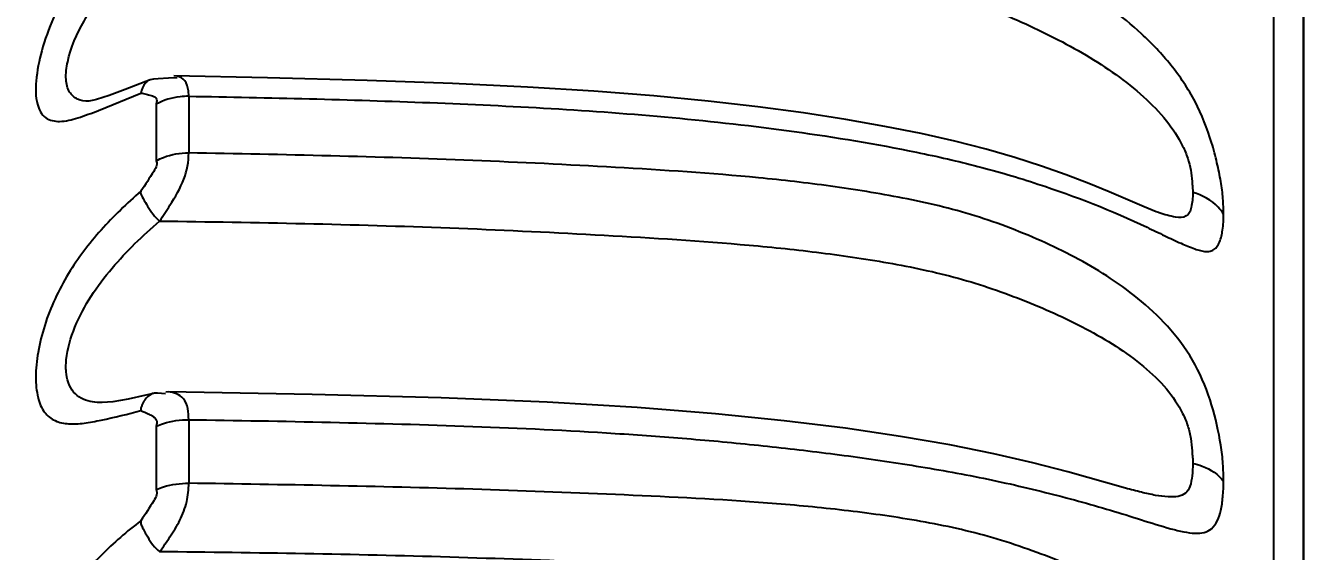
# Model space of a CAD drawing. Header units: millimetres. Extents: x 7426 to 8300, y 123 to 421.
# Drawn here: x 8018.658 to 8020.517, y 351.917 to 352.682 of the extents above; entities that cross this region are included whole.
import ezdxf

# ---------------------------------------------------------------- set-up
doc = ezdxf.new("R2010")
doc.units = ezdxf.units.MM
doc.layers.add('20_ALL_FEATURES', color=7, linetype='Continuous')
doc.layers.add('多重引线', color=7, linetype='Continuous')
doc.styles.add('微软雅黑', font='msyh.ttc')
doc.dimstyles.new('尺寸标注_1_4比例', dxfattribs={"dimtxt": 2.1, "dimasz": 1.7, "dimexe": 0.5, "dimexo": 0.4, "dimgap": 0.5, "dimtad": 1, "dimdec": 1, "dimlfac": 4, "dimdsep": 46, "dimtxsty": '微软雅黑', "dimcen": 0.09, "dimadec": 0, "dimazin": 0, "dimtp": 0.01, "dimtm": 0.01, "dimtfac": 1, "dimtdec": 1, "dimtofl": 0, "dimtmove": 0, "dimatfit": 3, "dimfxl": 1, "dimtolj": 1, "dimarcsym": 0})

# ---------------------------------------------------------------- blocks, each defined once
blk = doc.blocks.new('*D890')
at = {"layer": 'Defpoints', "color": 0}
for p in [(8010.9443, 360.1863), (8006.63, 320.4735), (8032.781, 320.4735)]:
    blk.add_point(p, dxfattribs=at)
at = {"layer": '多重引线', "color": 0, "lineweight": -2}
for p, q in [((8011.3443, 360.1863), (8033.281, 360.1863)), ((8032.781, 358.4863), (8032.781, 322.1735)), ((8007.03, 320.4735), (8033.281, 320.4735))]:
    blk.add_line(p, q, dxfattribs=at)
at = {"layer": '多重引线', "color": 0}
for points in [[(8033.0643, 358.4863), (8032.4976, 358.4863), (8032.781, 360.1863)], [(8032.4976, 322.1735), (8033.0643, 322.1735), (8032.781, 320.4735)]]:
    blk.add_solid(points, dxfattribs=at)
at = {"layer": '多重引线', "color": 0, "insert": (8031.1896, 340.3299), "char_height": 2.1, "attachment_point": 5, "rotation": 90, "style": '微软雅黑'}
blk.add_mtext('\\A1;158.9', dxfattribs=at)
blk = doc.blocks.new('*D893')
at = {"layer": 'Defpoints', "color": 0}
for p in [(8020.5171, 377.9036), (7952.0515, 353.388), (8020.5171, 349.9592)]:
    blk.add_point(p, dxfattribs=at)
at = {"layer": '多重引线', "color": 0, "lineweight": -2}
for p, q in [((7952.0515, 353.788), (7952.0515, 378.4036)), ((8020.5171, 350.3592), (8020.5171, 378.4036)), ((7953.7515, 377.9036), (8018.8171, 377.9036))]:
    blk.add_line(p, q, dxfattribs=at)
at = {"layer": '多重引线', "color": 0}
for points in [[(7953.7515, 378.1869), (7953.7515, 377.6202), (7952.0515, 377.9036)], [(8018.8171, 377.6202), (8018.8171, 378.1869), (8020.5171, 377.9036)]]:
    blk.add_solid(points, dxfattribs=at)
at = {"layer": '多重引线', "color": 0, "insert": (7986.2843, 379.4888), "char_height": 2.1, "attachment_point": 5, "style": '微软雅黑'}
blk.add_mtext('\\A1;273.9', dxfattribs=at)

msp = doc.modelspace()

# ---------------------------------------------------------------- linework, layer by layer
at = {"layer": '20_ALL_FEATURES', "color": 7, "linetype": 'Continuous'}
for p, q in [((8020.4735, 353.1165), (8020.4735, 347.094)), ((8020.5171, 352.8563), (8020.5171, 347.3541)), ((8018.8395, 352.6034), (8018.8363, 352.6017)), ((8018.8443, 352.6044), (8018.8395, 352.6034)), ((8018.8787, 352.6064), (8018.8662, 352.6057)), ((8019.0104, 352.6064), (8018.8739, 352.6089)), ((8018.7646, 352.5589), (8018.8262, 352.584)), ((8018.8957, 352.5794), (8018.8952, 352.5874)), ((8018.75, 352.5723), (8018.7499, 352.5723)), ((8018.8485, 352.5677), (8018.8485, 352.4855)), ((8018.8957, 352.5794), (8018.8957, 352.497)), ((8020.3073, 352.4099), (8020.3064, 352.4102)), ((8018.8621, 352.1465), (8018.8504, 352.1475)), ((8018.8658, 352.1493), (8018.8622, 352.1491)), ((8018.77, 352.1338), (8018.7698, 352.1338)), ((8018.8957, 352.1089), (8018.8957, 352.0165)), ((8018.8485, 352.0994), (8018.8485, 352.0074)), ((8020.2584, 352.0094), (8020.1746, 352.0331)), ((8020.2584, 352.0094), (8020.258, 352.0095))]:
    msp.add_line(p, q, dxfattribs=at)
for points in [[(8018.8395, 352.6034), (8018.8032, 352.5892), (8018.7801, 352.5805), (8018.7616, 352.5745), (8018.7575, 352.5735)], [(8018.8662, 352.6057), (8018.851, 352.6047), (8018.8444, 352.6044)], [(8020.2347, 352.4403), (8020.2047, 352.4525), (8020.1718, 352.4651), (8020.136, 352.4778), (8020.0973, 352.4903), (8020.0555, 352.5024), (8020.0101, 352.5141), (8019.9611, 352.5251), (8019.9083, 352.5356), (8019.8514, 352.5457), (8019.7899, 352.5552), (8019.7234, 352.564), (8019.6511, 352.5723), (8019.572, 352.5799), (8019.485, 352.5867), (8019.3883, 352.5928), (8019.2794, 352.598), (8019.1552, 352.6025), (8019.0104, 352.6064)], [(8018.7575, 352.5735), (8018.7506, 352.5723), (8018.75, 352.5723)], [(8020.3064, 352.4102), (8020.303, 352.4114), (8020.2852, 352.4185), (8020.2347, 352.4403)], [(8018.8444, 352.1471), (8018.8333, 352.1446), (8018.8074, 352.1389), (8018.7854, 352.135), (8018.77, 352.1338)], [(8020.1746, 352.0331), (8020.1236, 352.0464), (8020.0667, 352.0595), (8020.0027, 352.0724), (8019.9309, 352.0847), (8019.851, 352.0964), (8019.7619, 352.1075), (8019.6617, 352.1177), (8019.548, 352.1268), (8019.4169, 352.1346), (8019.2627, 352.1408), (8019.0753, 352.1458), (8018.8658, 352.1493)]]:
    msp.add_lwpolyline(points, dxfattribs=at)
msp.add_arc((8018.8481, 352.1313), 0.0163, 103.3886, 112.2692, dxfattribs=at)
for points, knots in [([(8020.4009, 352.4077), (8020.4007, 352.4154), (8020.4005, 352.4313), (8020.397, 352.4563), (8020.3914, 352.4835), (8020.381, 352.5229), (8020.3617, 352.5726), (8020.3258, 352.6255), (8020.2834, 352.6702), (8020.2237, 352.7195), (8020.1424, 352.7672), (8020.041, 352.8123), (8019.9352, 352.841), (8019.8298, 352.8611), (8019.6904, 352.8802), (8019.5167, 352.8942), (8019.2405, 352.9103), (8019.0335, 352.9158), (8018.8957, 352.9186)], [0, 0, 0, 0, 0.013232, 0.027688, 0.043683, 0.061262, 0.098411, 0.135397, 0.171336, 0.205113, 0.26938, 0.33403, 0.397093, 0.458958, 0.52007, 0.640959, 0.761033, 1, 1, 1, 1]), ([(8018.8534, 352.8219), (8018.9941, 352.8198), (8019.2053, 352.8147), (8019.4515, 352.8011), (8019.5923, 352.7908), (8019.6977, 352.7815), (8019.8026, 352.7689), (8019.9066, 352.7511), (8020.0093, 352.7268), (8020.0915, 352.6953), (8020.1549, 352.6649), (8020.2159, 352.6316), (8020.2722, 352.5925), (8020.3179, 352.5459), (8020.3385, 352.5146), (8020.3491, 352.4897), (8020.3534, 352.4723), (8020.355, 352.4582), (8020.3555, 352.4473), (8020.3565, 352.4418), (8020.3562, 352.4392)], [0, 0, 0, 0, 0.257732, 0.386959, 0.451686, 0.516307, 0.580781, 0.645153, 0.709477, 0.773765, 0.805996, 0.838149, 0.901159, 0.930582, 0.957291, 0.969206, 0.979929, 0.99005, 0.995157, 1, 1, 1, 1]), ([(8018.7233, 352.7396), (8018.7143, 352.7247), (8018.6983, 352.6942), (8018.6812, 352.6479), (8018.6729, 352.6053), (8018.6725, 352.5714), (8018.6849, 352.5456), (8018.7104, 352.5411), (8018.7361, 352.548), (8018.7546, 352.5549), (8018.7646, 352.5589)], [0, 0, 0, 0, 0.183736, 0.361821, 0.519272, 0.638024, 0.71882, 0.792444, 0.88657, 1, 1, 1, 1]), ([(8018.7499, 352.5723), (8018.7445, 352.5723), (8018.7336, 352.5735), (8018.72, 352.5855), (8018.7159, 352.6062), (8018.7205, 352.6423), (8018.7423, 352.6907), (8018.767, 352.7266), (8018.7807, 352.7442)], [0, 0, 0, 0, 0.077936, 0.152291, 0.245061, 0.369307, 0.677286, 1, 1, 1, 1]), ([(8018.8952, 352.5874), (8018.8946, 352.5926), (8018.8923, 352.6027), (8018.883, 352.6077), (8018.8787, 352.6085)], [0, 0, 0, 0, 0.542721, 1, 1, 1, 1]), ([(8018.8363, 352.6017), (8018.835, 352.6008), (8018.8298, 352.5962), (8018.8272, 352.5893), (8018.8262, 352.584)], [0, 0, 0, 0, 0.223735, 1, 1, 1, 1]), ([(8018.8262, 352.584), (8018.8287, 352.5836), (8018.8338, 352.5825), (8018.8408, 352.5806), (8018.8499, 352.578), (8018.8493, 352.5708), (8018.8485, 352.5677)], [0, 0, 0, 0, 0.238076, 0.476178, 0.707829, 1, 1, 1, 1]), ([(8018.8957, 352.5794), (8018.8915, 352.5794), (8018.8752, 352.5785), (8018.8589, 352.5738), (8018.8485, 352.5677)], [0, 0, 0, 0, 0.257858, 1, 1, 1, 1]), ([(8018.8957, 352.5794), (8019.0127, 352.5775), (8019.2473, 352.5718), (8019.5412, 352.556), (8019.7772, 352.5295), (8019.9255, 352.5051), (8020.0437, 352.4784), (8020.1567, 352.4451), (8020.2383, 352.4132), (8020.2897, 352.3888)], [0, 0, 0, 0, 0.247771, 0.496983, 0.622995, 0.750661, 0.81519, 0.879481, 1, 1, 1, 1]), ([(8018.8485, 352.4856), (8018.8519, 352.4875), (8018.8667, 352.4943), (8018.8833, 352.4971), (8018.8957, 352.497)], [0, 0, 0, 0, 0.235879, 1, 1, 1, 1]), ([(8018.8534, 352.3978), (8018.8587, 352.4053), (8018.8711, 352.4252), (8018.8905, 352.4564), (8018.8957, 352.4841), (8018.8957, 352.497)], [0, 0, 0, 0, 0.249904, 0.645031, 1, 1, 1, 1]), ([(8020.4009, 352.0192), (8020.4007, 352.0277), (8020.4005, 352.0454), (8020.3957, 352.0828), (8020.3848, 352.1318), (8020.3621, 352.1896), (8020.3259, 352.2399), (8020.2833, 352.2811), (8020.2233, 352.3257), (8020.1419, 352.3681), (8020.0405, 352.4078), (8019.935, 352.4324), (8019.8297, 352.4494), (8019.6903, 352.4652), (8019.5167, 352.4764), (8019.2404, 352.4899), (8019.0335, 352.4946), (8018.8957, 352.497)], [0, 0, 0, 0, 0.014872, 0.030705, 0.0656, 0.10234, 0.138089, 0.172652, 0.205309, 0.268106, 0.33192, 0.394711, 0.456578, 0.517829, 0.639186, 0.759822, 1, 1, 1, 1]), ([(8018.8485, 352.4855), (8018.8487, 352.4845), (8018.8493, 352.4823), (8018.8489, 352.4767), (8018.8402, 352.4629), (8018.8325, 352.4507), (8018.8261, 352.4412)], [0, 0, 0, 0, 0.062568, 0.132775, 0.323759, 1, 1, 1, 1]), ([(8018.8261, 352.4411), (8018.8057, 352.4236), (8018.767, 352.3866), (8018.7177, 352.3219), (8018.6888, 352.2601), (8018.676, 352.2084), (8018.6722, 352.1729), (8018.6748, 352.1429), (8018.6838, 352.1196), (8018.7009, 352.1059), (8018.7217, 352.1021), (8018.7443, 352.1036), (8018.7796, 352.1103), (8018.8069, 352.1173), (8018.8262, 352.1222)], [0, 0, 0, 0, 0.155305, 0.307871, 0.467386, 0.54506, 0.614976, 0.672514, 0.717558, 0.754847, 0.793296, 0.836815, 0.885443, 1, 1, 1, 1]), ([(8018.8261, 352.4412), (8018.8248, 352.4377), (8018.8301, 352.4297), (8018.8359, 352.4192), (8018.8436, 352.4077), (8018.8498, 352.4006), (8018.8534, 352.3978)], [0, 0, 0, 0, 0.21167, 0.461959, 0.734411, 1, 1, 1, 1]), ([(8020.3562, 352.4392), (8020.3563, 352.4354), (8020.3556, 352.4282), (8020.3544, 352.4184), (8020.352, 352.4103), (8020.3448, 352.4023), (8020.3273, 352.4035), (8020.315, 352.4073), (8020.3073, 352.4099)], [0, 0, 0, 0, 0.149829, 0.281055, 0.387664, 0.474152, 0.679922, 1, 1, 1, 1]), ([(8020.4009, 352.4077), (8020.3987, 352.4115), (8020.3874, 352.4263), (8020.3699, 352.4357), (8020.3562, 352.4392)], [0, 0, 0, 0, 0.234934, 1, 1, 1, 1]), ([(8020.2897, 352.3888), (8020.2983, 352.3847), (8020.3146, 352.3768), (8020.3377, 352.366), (8020.355, 352.3587), (8020.3671, 352.3548), (8020.3745, 352.3532), (8020.3812, 352.3535), (8020.3894, 352.3572), (8020.3967, 352.3684), (8020.3999, 352.3864), (8020.4012, 352.4001), (8020.4009, 352.4077)], [0, 0, 0, 0, 0.179132, 0.341726, 0.477762, 0.532976, 0.579315, 0.619221, 0.6576, 0.743354, 0.856233, 1, 1, 1, 1]), ([(8018.7698, 352.1338), (8018.7604, 352.1338), (8018.746, 352.1354), (8018.7298, 352.1459), (8018.7211, 352.1589), (8018.7168, 352.1764), (8018.7172, 352.2057), (8018.7337, 352.2613), (8018.7809, 352.3307), (8018.8288, 352.3768), (8018.8534, 352.3978)], [0, 0, 0, 0, 0.082432, 0.122018, 0.165057, 0.215966, 0.276854, 0.419938, 0.716364, 1, 1, 1, 1]), ([(8018.8534, 352.3979), (8018.9941, 352.396), (8019.2053, 352.3919), (8019.4867, 352.3785), (8019.6625, 352.3679), (8019.8025, 352.3541), (8019.9064, 352.3392), (8020.0089, 352.3186), (8020.1075, 352.2853), (8020.2008, 352.2436), (8020.2721, 352.1995), (8020.3181, 352.1558), (8020.3388, 352.1253), (8020.3492, 352.1002), (8020.3535, 352.0818), (8020.355, 352.0665), (8020.3556, 352.0544), (8020.3565, 352.0484), (8020.3562, 352.0454)], [0, 0, 0, 0, 0.258795, 0.388508, 0.51825, 0.58284, 0.647208, 0.711302, 0.774919, 0.838063, 0.899314, 0.927899, 0.954237, 0.96637, 0.97772, 0.988836, 0.99453, 1, 1, 1, 1]), ([(8018.842, 352.1464), (8018.8378, 352.1446), (8018.8323, 352.1391), (8018.8281, 352.1314), (8018.8262, 352.1264), (8018.8255, 352.1233), (8018.8262, 352.1222)], [0, 0, 0, 0, 0.45084, 0.725713, 0.870598, 1, 1, 1, 1]), ([(8018.8957, 352.1089), (8018.8955, 352.1194), (8018.8942, 352.1408), (8018.8739, 352.1492), (8018.8658, 352.1493)], [0, 0, 0, 0, 0.564748, 1, 1, 1, 1]), ([(8018.8262, 352.1222), (8018.83, 352.1206), (8018.8362, 352.1178), (8018.8441, 352.1139), (8018.8503, 352.1082), (8018.8489, 352.1024), (8018.8485, 352.0994)], [0, 0, 0, 0, 0.352191, 0.563554, 0.747385, 1, 1, 1, 1]), ([(8018.8485, 352.0994), (8018.8519, 352.101), (8018.867, 352.1068), (8018.8833, 352.109), (8018.8957, 352.1089)], [0, 0, 0, 0, 0.231741, 1, 1, 1, 1]), ([(8018.8957, 352.1089), (8018.9645, 352.108), (8019.1022, 352.1055), (8019.3091, 352.0999), (8019.4818, 352.0918), (8019.6203, 352.0818), (8019.7247, 352.0721), (8019.8294, 352.0601), (8019.9343, 352.0452), (8020.0388, 352.0273), (8020.1239, 352.0081), (8020.1895, 351.9909), (8020.2362, 351.9776), (8020.2807, 351.9636), (8020.3159, 351.9522), (8020.3421, 351.9458), (8020.3583, 351.9434), (8020.3725, 351.9438), (8020.3894, 351.9527), (8020.3972, 351.9738), (8020.4, 351.9974), (8020.4011, 352.0117), (8020.4009, 352.0192)], [0, 0, 0, 0, 0.130919, 0.262122, 0.393774, 0.459905, 0.526363, 0.593209, 0.660477, 0.728048, 0.794757, 0.826545, 0.857118, 0.887029, 0.915319, 0.927642, 0.938122, 0.946573, 0.954135, 0.973059, 0.985614, 1, 1, 1, 1]), ([(8020.3562, 352.0454), (8020.3563, 352.0393), (8020.3552, 352.028), (8020.3532, 352.013), (8020.3466, 352.001), (8020.3339, 351.9964), (8020.319, 351.9964), (8020.301, 351.9988), (8020.2805, 352.0035), (8020.266, 352.0073), (8020.2584, 352.0094)], [0, 0, 0, 0, 0.136013, 0.250602, 0.336913, 0.422537, 0.532508, 0.667548, 0.824843, 1, 1, 1, 1]), ([(8020.3562, 352.0454), (8020.3609, 352.0444), (8020.3776, 352.0396), (8020.3935, 352.0295), (8020.4009, 352.0192)], [0, 0, 0, 0, 0.274108, 1, 1, 1, 1]), ([(8018.8485, 352.0074), (8018.8519, 352.009), (8018.8671, 352.0145), (8018.8834, 352.0166), (8018.8957, 352.0165)], [0, 0, 0, 0, 0.23083, 1, 1, 1, 1]), ([(8018.8534, 351.9173), (8018.8588, 351.9241), (8018.8689, 351.939), (8018.8836, 351.9624), (8018.8938, 351.9888), (8018.8957, 352.0075), (8018.8957, 352.0165)], [0, 0, 0, 0, 0.235328, 0.492534, 0.754922, 1, 1, 1, 1]), ([(8020.4009, 351.5836), (8020.4007, 351.5928), (8020.4005, 351.6116), (8020.3959, 351.6505), (8020.3852, 351.6995), (8020.3624, 351.7556), (8020.3259, 351.802), (8020.283, 351.8383), (8020.2228, 351.8772), (8020.1413, 351.9132), (8020.04, 351.9465), (8019.9347, 351.9664), (8019.8296, 351.98), (8019.6902, 351.9922), (8019.5166, 352.0002), (8019.3091, 352.0083), (8019.1023, 352.0132), (8018.9645, 352.0155), (8018.8957, 352.0165)], [0, 0, 0, 0, 0.016219, 0.033118, 0.068667, 0.104346, 0.138416, 0.171379, 0.202835, 0.264209, 0.327354, 0.390098, 0.452204, 0.513827, 0.636108, 0.757745, 0.878985, 1, 1, 1, 1]), ([(8018.8485, 352.0074), (8018.8487, 352.0062), (8018.8493, 352.0037), (8018.849, 351.9977), (8018.8404, 351.9836), (8018.8325, 351.9715), (8018.8261, 351.962)], [0, 0, 0, 0, 0.071036, 0.147232, 0.338038, 1, 1, 1, 1]), ([(8018.8261, 351.962), (8018.8058, 351.9464), (8018.7671, 351.9134), (8018.717, 351.8532), (8018.6829, 351.7811), (8018.6711, 351.716), (8018.675, 351.6686), (8018.6839, 351.6411), (8018.7, 351.6217), (8018.7208, 351.6113), (8018.744, 351.6072), (8018.7793, 351.6064), (8018.8069, 351.6088), (8018.8262, 351.6107)], [0, 0, 0, 0, 0.145724, 0.288944, 0.442861, 0.594909, 0.659384, 0.712805, 0.757026, 0.798766, 0.842558, 0.889867, 1, 1, 1, 1]), ([(8018.8261, 351.962), (8018.8254, 351.9601), (8018.8266, 351.9557), (8018.8304, 351.9481), (8018.8381, 351.9344), (8018.8459, 351.9224), (8018.8534, 351.9173)], [0, 0, 0, 0, 0.115037, 0.231183, 0.486995, 1, 1, 1, 1]), ([(8018.8534, 351.9173), (8018.9941, 351.9159), (8019.2052, 351.9126), (8019.4866, 351.902), (8019.6624, 351.8943), (8019.8024, 351.8839), (8019.9062, 351.8722), (8020.0085, 351.8558), (8020.107, 351.8279), (8020.1856, 351.7985), (8020.2445, 351.7694), (8020.2958, 351.7374), (8020.3333, 351.6999), (8020.3493, 351.6615), (8020.3535, 351.6426), (8020.355, 351.6265), (8020.3556, 351.6136), (8020.3565, 351.607), (8020.3562, 351.6038)], [0, 0, 0, 0, 0.26048, 0.390997, 0.521468, 0.586346, 0.650881, 0.714912, 0.777977, 0.839961, 0.870159, 0.899392, 0.952112, 0.964236, 0.975981, 0.987857, 0.994019, 1, 1, 1, 1])]:
    msp.add_open_spline(points, degree=3, knots=knots, dxfattribs=at)
msp.add_open_spline([(8018.8504, 352.1475), (8018.8484, 352.1477), (8018.8463, 352.1476), (8018.8444, 352.1471)], degree=3, dxfattribs=at)

# ---------------------------------------------------------------- dimensions: what is measured, and where the dimension line sits
at = {"layer": '多重引线', "color": 3}
dim = msp.add_linear_dim(base=(8020.5171, 377.9036), p1=(7952.0515, 353.388), p2=(8020.5171, 349.9592), dimstyle='尺寸标注_1_4比例', dxfattribs=at)
dim.commit()
dim.dimension.update_dxf_attribs({"geometry": '*D893', "text_midpoint": (7986.2843, 377.9036), "dimtype": 160})
dim = msp.add_linear_dim(base=(8032.781, 320.4735), p1=(8010.9443, 360.1863), p2=(8006.63, 320.4735), angle=90, dimstyle='尺寸标注_1_4比例', dxfattribs=at)
dim.commit()
dim.dimension.update_dxf_attribs({"geometry": '*D890', "text_midpoint": (8031.1896, 340.3299)})

doc.saveas('drawing.dxf')
